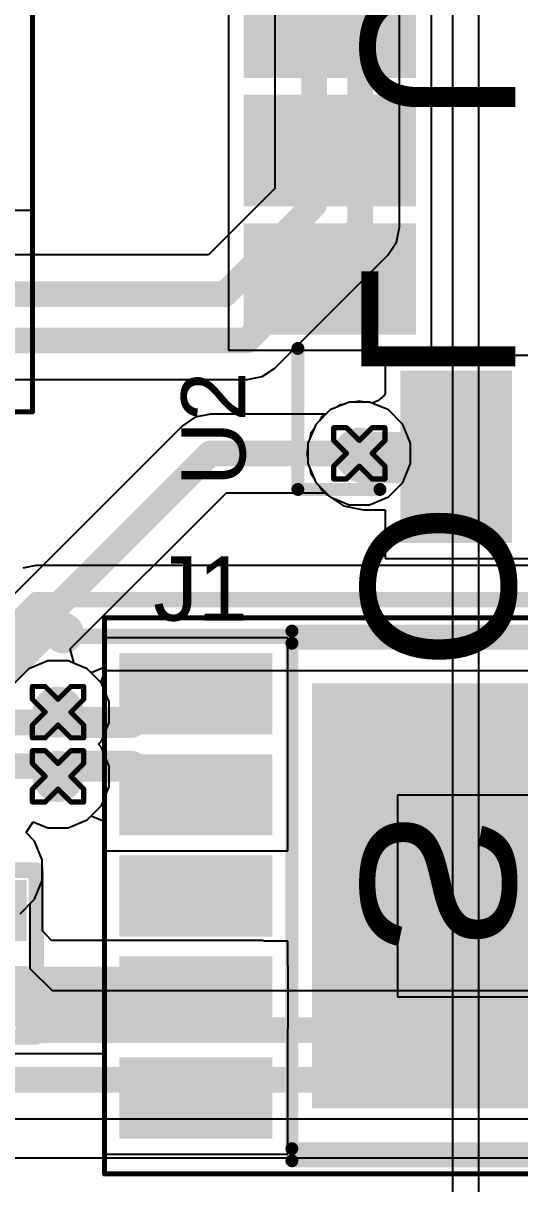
# Model space of a CAD drawing. Header units: inches. Extents: x -13 to 366, y -4 to 120.
# Drawn here: x 10.19 to 15.11, y 12.15 to 23.63 of the extents above; entities that cross this region are included whole.
import ezdxf

# ---------------------------------------------------------------- set-up
doc = ezdxf.new("R2010")
doc.units = ezdxf.units.IN
for name, color, linetype in [('Bottom Layer', 5, 'Continuous'), ('Bottom Overlay', 54, 'Continuous'), ('Drill Drawing', 1, 'Continuous'), ('GND', 16, 'Continuous'), ('Mechanical 15', 56, 'Continuous'), ('Mechanical 16', 56, 'Continuous'), ('Mechanical 4', 56, 'Continuous'), ('POWER', 76, 'Continuous'), ('Top Layer', 1, 'Continuous'), ('Top Overlay', 2, 'Continuous'), ('Top Paste', 8, 'Continuous'), ('Top Solder', 216, 'Continuous'), ('Via Holes', 16, 'Continuous')]:
    doc.layers.add(name, color=color, linetype=linetype)
doc.styles.add('Arial', font='', dxfattribs={"height": 0.2})
doc.styles.get('Arial').set_extended_font_data('Arial')

# ---------------------------------------------------------------- blocks, each defined once
blk = doc.blocks.new('41_SMD_M______12')
at = {"layer": 'Top Layer'}
for points in [[(8, -7.18), (9.5, -7.18), (9.5, -8.08), (8, -8.08)], [(4, -9.63), (4, -8.13), (4.9, -8.13), (4.9, -9.63)], [(5.27, -9.63), (5.27, -8.13), (6.17, -8.13), (6.17, -9.63)], [(6.54, -9.63), (6.54, -8.13), (7.44, -8.13), (7.44, -9.63)]]:
    blk.add_hatch(color=1, dxfattribs=at).paths.add_polyline_path(points)
at = {"layer": 'Top Paste'}
for points in [[(8, -7.18), (9.5, -7.18), (9.5, -8.08), (8, -8.08)], [(4, -9.63), (4, -8.13), (4.9, -8.13), (4.9, -9.63)], [(5.27, -9.63), (5.27, -8.13), (6.17, -8.13), (6.17, -9.63)], [(6.54, -9.63), (6.54, -8.13), (7.44, -8.13), (7.44, -9.63)]]:
    blk.add_hatch(color=8, dxfattribs=at).paths.add_polyline_path(points)
at = {"layer": 'Top Solder'}
for points in [[(7.898, -7.078), (9.602, -7.078), (9.602, -8.182), (7.898, -8.182)], [(3.898, -9.732), (3.898, -8.028), (5.002, -8.028), (5.002, -9.732)], [(5.168, -9.732), (5.168, -8.028), (6.272, -8.028), (6.272, -9.732)], [(6.438, -9.732), (6.438, -8.028), (7.542, -8.028), (7.542, -9.732)]]:
    blk.add_hatch(color=216, dxfattribs=at).paths.add_polyline_path(points)
at = {"layer": 'Top Overlay'}
for points in [[(9.072, -9.197, 0.127, 0.127, 0), (9.072, -8.384, 0.127, 0.127, 0)], [(9.072, -9.197, 0.127, 0.127, 0), (7.677, -9.197, 0.127, 0.127, 0)]]:
    blk.add_lwpolyline(points, format="xyseb", dxfattribs=at)
for points in [[(9.04, -8.384, 0.0635, 0.0635, 1), (9.104, -8.384, 0.0635, 0.0635, 1)], [(7.645, -9.197, 0.0635, 0.0635, 1), (7.709, -9.197, 0.0635, 0.0635, 1)], [(9.04, -9.197, 0.0635, 0.0635, 1), (9.104, -9.197, 0.0635, 0.0635, 1)], [(9.04, -9.197, 0.0635, 0.0635, 1), (9.104, -9.197, 0.0635, 0.0635, 1)]]:
    blk.add_lwpolyline(points, format="xyseb", close=True, dxfattribs=at)
blk = doc.blocks.new('VREG_LM5017MR_NOPB_21')
at = {"layer": 'Mechanical 15'}
for points in [[(3.725, 2.7, 0.05, 0.05, 0), (-3.725, 2.7, 0.05, 0.05, 0)], [(3.725, -2.7, 0.05, 0.05, 0), (3.725, 2.7, 0.05, 0.05, 0)]]:
    blk.add_lwpolyline(points, format="xyseb", dxfattribs=at)
blk.add_lwpolyline([(3.712, 2.7, 0.025, 0.025, 1), (3.737, 2.7, 0.025, 0.025, 1)], format="xyseb", close=True, dxfattribs=at)
blk.add_lwpolyline([(3.712, 2.7, 0.025, 0.025, 1), (3.737, 2.7, 0.025, 0.025, 1)], format="xyseb", close=True, dxfattribs=at)
blk = doc.blocks.new('_SOP100P600X160_11N_24')
at = {"layer": 'Top Layer'}
for points in [[(-3.405, 2.3), (-2.095, 2.3), (-2.095, 1.7), (-3.405, 1.7)], [(2.095, 2.3), (3.405, 2.3), (3.405, 1.7), (2.095, 1.7)], [(-1.5, 2), (1.5, 2), (1.5, -2), (-1.5, -2)], [(-3.405, 1.3), (-2.095, 1.3), (-2.095, 0.7), (-3.405, 0.7)], [(2.095, 1.3), (3.405, 1.3), (3.405, 0.7), (2.095, 0.7)], [(-3.405, 0.3), (-2.095, 0.3), (-2.095, -0.3), (-3.405, -0.3)], [(2.095, 0.3), (3.405, 0.3), (3.405, -0.3), (2.095, -0.3)], [(-3.405, -0.7), (-2.095, -0.7), (-2.095, -1.3), (-3.405, -1.3)], [(2.095, -0.7), (3.405, -0.7), (3.405, -1.3), (2.095, -1.3)], [(-3.405, -1.7), (-2.095, -1.7), (-2.095, -2.3), (-3.405, -2.3)], [(2.095, -1.7), (3.405, -1.7), (3.405, -2.3), (2.095, -2.3)]]:
    blk.add_hatch(color=1, dxfattribs=at).paths.add_polyline_path(points)
at = {"layer": 'Top Paste'}
for points in [[(-3.405, 2.3), (-2.095, 2.3), (-2.095, 1.7), (-3.405, 1.7)], [(2.095, 2.3), (3.405, 2.3), (3.405, 1.7), (2.095, 1.7)], [(-1.5, 2), (1.5, 2), (1.5, -2), (-1.5, -2)], [(-3.405, 1.3), (-2.095, 1.3), (-2.095, 0.7), (-3.405, 0.7)], [(2.095, 1.3), (3.405, 1.3), (3.405, 0.7), (2.095, 0.7)], [(-3.405, 0.3), (-2.095, 0.3), (-2.095, -0.3), (-3.405, -0.3)], [(2.095, 0.3), (3.405, 0.3), (3.405, -0.3), (2.095, -0.3)], [(-3.405, -0.7), (-2.095, -0.7), (-2.095, -1.3), (-3.405, -1.3)], [(2.095, -0.7), (3.405, -0.7), (3.405, -1.3), (2.095, -1.3)], [(-3.405, -1.7), (-2.095, -1.7), (-2.095, -2.3), (-3.405, -2.3)], [(2.095, -1.7), (3.405, -1.7), (3.405, -2.3), (2.095, -2.3)]]:
    blk.add_hatch(color=8, dxfattribs=at).paths.add_polyline_path(points)
at = {"layer": 'Top Solder'}
for points in [[(-3.507, 2.402), (-1.993, 2.402), (-1.993, 1.598), (-3.507, 1.598)], [(1.993, 2.402), (3.507, 2.402), (3.507, 1.598), (1.993, 1.598)], [(-1.602, 2.102), (1.602, 2.102), (1.602, -2.102), (-1.602, -2.102)], [(-3.507, 1.402), (-1.993, 1.402), (-1.993, 0.598), (-3.507, 0.598)], [(1.993, 1.402), (3.507, 1.402), (3.507, 0.598), (1.993, 0.598)], [(-3.507, 0.402), (-1.993, 0.402), (-1.993, -0.402), (-3.507, -0.402)], [(1.993, 0.402), (3.507, 0.402), (3.507, -0.402), (1.993, -0.402)], [(-3.507, -0.598), (-1.993, -0.598), (-1.993, -1.402), (-3.507, -1.402)], [(1.993, -0.598), (3.507, -0.598), (3.507, -1.402), (1.993, -1.402)], [(-3.507, -1.598), (-1.993, -1.598), (-1.993, -2.402), (-3.507, -2.402)], [(1.993, -1.598), (3.507, -1.598), (3.507, -2.402), (1.993, -2.402)]]:
    blk.add_hatch(color=216, dxfattribs=at).paths.add_polyline_path(points)
at = {"layer": 'Mechanical 16'}
for points in [[(-3.655, 2.75, 0.05, 0.05, 0), (3.655, 2.75, 0.05, 0.05, 0)], [(-3.655, -2.75, 0.05, 0.05, 0), (-3.655, 2.75, 0.05, 0.05, 0)], [(3.655, -2.75, 0.05, 0.05, 0), (3.655, 2.75, 0.05, 0.05, 0)], [(-3.655, -2.75, 0.05, 0.05, 0), (3.655, -2.75, 0.05, 0.05, 0)]]:
    blk.add_lwpolyline(points, format="xyseb", dxfattribs=at)
for points in [[(-3.667, 2.75, 0.025, 0.025, 1), (-3.642, 2.75, 0.025, 0.025, 1)], [(-3.667, 2.75, 0.025, 0.025, 1), (-3.642, 2.75, 0.025, 0.025, 1)], [(3.642, 2.75, 0.025, 0.025, 1), (3.667, 2.75, 0.025, 0.025, 1)], [(3.642, 2.75, 0.025, 0.025, 1), (3.667, 2.75, 0.025, 0.025, 1)], [(-3.667, -2.75, 0.025, 0.025, 1), (-3.642, -2.75, 0.025, 0.025, 1)], [(-3.667, -2.75, 0.025, 0.025, 1), (-3.642, -2.75, 0.025, 0.025, 1)], [(3.642, -2.75, 0.025, 0.025, 1), (3.667, -2.75, 0.025, 0.025, 1)], [(3.642, -2.75, 0.025, 0.025, 1), (3.667, -2.75, 0.025, 0.025, 1)]]:
    blk.add_lwpolyline(points, format="xyseb", close=True, dxfattribs=at)
at = {"layer": 'Mechanical 4'}
for points in [[(-3.96, 2.6, 0.2, 0.2, 1), (-4.16, 2.6, 0.2, 0.2, 1)], [(-3.96, 2.6, 0.2, 0.2, 1), (-4.16, 2.6, 0.2, 0.2, 1)], [(-4.21, 2.6, 0.1, 0.1, 1), (-4.11, 2.6, 0.1, 0.1, 1)], [(-4.21, 2.6, 0.1, 0.1, 1), (-4.11, 2.6, 0.1, 0.1, 1)], [(-4.01, 2.6, 0.1, 0.1, 1), (-3.91, 2.6, 0.1, 0.1, 1)], [(-4.01, 2.6, 0.1, 0.1, 1), (-3.91, 2.6, 0.1, 0.1, 1)], [(-1.832, 2.5, 0.0635, 0.0635, 1), (-1.768, 2.5, 0.0635, 0.0635, 1)], [(-1.832, 2.5, 0.0635, 0.0635, 1), (-1.768, 2.5, 0.0635, 0.0635, 1)], [(-1.832, 2.5, 0.0635, 0.0635, 1), (-1.768, 2.5, 0.0635, 0.0635, 1)], [(-1.832, 2.5, 0.0635, 0.0635, 1), (-1.768, 2.5, 0.0635, 0.0635, 1)], [(1.768, 2.5, 0.0635, 0.0635, 1), (1.832, 2.5, 0.0635, 0.0635, 1)], [(1.768, 2.5, 0.0635, 0.0635, 1), (1.832, 2.5, 0.0635, 0.0635, 1)], [(1.768, 2.5, 0.0635, 0.0635, 1), (1.832, 2.5, 0.0635, 0.0635, 1)], [(1.768, 2.5, 0.0635, 0.0635, 1), (1.832, 2.5, 0.0635, 0.0635, 1)], [(-1.832, -2.5, 0.0635, 0.0635, 1), (-1.768, -2.5, 0.0635, 0.0635, 1)], [(-1.832, -2.5, 0.0635, 0.0635, 1), (-1.768, -2.5, 0.0635, 0.0635, 1)], [(-1.832, -2.5, 0.0635, 0.0635, 1), (-1.768, -2.5, 0.0635, 0.0635, 1)], [(-1.832, -2.5, 0.0635, 0.0635, 1), (-1.768, -2.5, 0.0635, 0.0635, 1)], [(1.768, -2.5, 0.0635, 0.0635, 1), (1.832, -2.5, 0.0635, 0.0635, 1)], [(1.768, -2.5, 0.0635, 0.0635, 1), (1.832, -2.5, 0.0635, 0.0635, 1)], [(1.768, -2.5, 0.0635, 0.0635, 1), (1.832, -2.5, 0.0635, 0.0635, 1)], [(1.768, -2.5, 0.0635, 0.0635, 1), (1.832, -2.5, 0.0635, 0.0635, 1)]]:
    blk.add_lwpolyline(points, format="xyseb", close=True, dxfattribs=at)
for points in [[(-1.8, 2.5, 0.127, 0.127, 0), (1.8, 2.5, 0.127, 0.127, 0)], [(-1.8, -2.5, 0.127, 0.127, 0), (-1.8, 2.5, 0.127, 0.127, 0)], [(-1.8, 2.5, 0.127, 0.127, 0), (1.8, 2.5, 0.127, 0.127, 0)], [(-1.8, -2.5, 0.127, 0.127, 0), (-1.8, 2.5, 0.127, 0.127, 0)], [(1.8, -2.5, 0.127, 0.127, 0), (1.8, 2.5, 0.127, 0.127, 0)], [(1.8, -2.5, 0.127, 0.127, 0), (1.8, 2.5, 0.127, 0.127, 0)], [(-1.8, -2.5, 0.127, 0.127, 0), (1.8, -2.5, 0.127, 0.127, 0)], [(-1.8, -2.5, 0.127, 0.127, 0), (1.8, -2.5, 0.127, 0.127, 0)]]:
    blk.add_lwpolyline(points, format="xyseb", dxfattribs=at)
at = {"layer": 'Top Overlay'}
for points in [[(-3.96, 2.6, 0.2, 0.2, 1), (-4.16, 2.6, 0.2, 0.2, 1)], [(-4.21, 2.6, 0.1, 0.1, 1), (-4.11, 2.6, 0.1, 0.1, 1)], [(-4.01, 2.6, 0.1, 0.1, 1), (-3.91, 2.6, 0.1, 0.1, 1)], [(-1.832, 2.62, 0.0635, 0.0635, 1), (-1.768, 2.62, 0.0635, 0.0635, 1)], [(1.768, 2.62, 0.0635, 0.0635, 1), (1.832, 2.62, 0.0635, 0.0635, 1)], [(-1.832, -2.62, 0.0635, 0.0635, 1), (-1.768, -2.62, 0.0635, 0.0635, 1)], [(1.768, -2.62, 0.0635, 0.0635, 1), (1.832, -2.62, 0.0635, 0.0635, 1)]]:
    blk.add_lwpolyline(points, format="xyseb", close=True, dxfattribs=at)
for points in [[(-1.8, 2.62, 0.127, 0.127, 0), (1.8, 2.62, 0.127, 0.127, 0)], [(-1.8, -2.62, 0.127, 0.127, 0), (1.8, -2.62, 0.127, 0.127, 0)]]:
    blk.add_lwpolyline(points, format="xyseb", dxfattribs=at)
at = {"layer": 'Top Paste'}
for p, q in [((-0.75, -1), (-0.75, 1)), ((-0.75, 1), (0.75, 1)), ((0.75, 1), (0.75, -1)), ((0.75, -1), (-0.75, -1))]:
    blk.add_line(p, q, dxfattribs=at)
blk = doc.blocks.new('R_0402_L_49')
at = {"layer": 'Top Layer'}
for points in [[(-0.6, 0.25), (-0.2, 0.25), (-0.2, -0.25), (-0.6, -0.25)], [(0.25, 0.25), (0.65, 0.25), (0.65, -0.25), (0.25, -0.25)]]:
    blk.add_hatch(color=1, dxfattribs=at).paths.add_polyline_path(points)
at = {"layer": 'Top Paste'}
for points in [[(-0.6, 0.25), (-0.2, 0.25), (-0.2, -0.25), (-0.6, -0.25)], [(0.25, 0.25), (0.65, 0.25), (0.65, -0.25), (0.25, -0.25)]]:
    blk.add_hatch(color=8, dxfattribs=at).paths.add_polyline_path(points)
at = {"layer": 'Top Solder'}
for points in [[(-0.702, 0.352), (-0.098, 0.352), (-0.098, -0.352), (-0.702, -0.352)], [(0.148, 0.352), (0.752, 0.352), (0.752, -0.352), (0.148, -0.352)]]:
    blk.add_hatch(color=216, dxfattribs=at).paths.add_polyline_path(points)
at = {"layer": 'Mechanical 15'}
for points in [[(0.127, 0, 0.0254, 0.0254, 1), (-0.127, 0, 0.0254, 0.0254, 1)], [(-0.006, 0.2, 0.0127, 0.0127, 1), (0.006, 0.2, 0.0127, 0.0127, 1)], [(-0.206, 0, 0.0127, 0.0127, 1), (-0.194, 0, 0.0127, 0.0127, 1)], [(-0.133, 0, 0.0127, 0.0127, 1), (-0.121, 0, 0.0127, 0.0127, 1)], [(0.121, 0, 0.0127, 0.0127, 1), (0.133, 0, 0.0127, 0.0127, 1)], [(0.194, 0, 0.0127, 0.0127, 1), (0.206, 0, 0.0127, 0.0127, 1)], [(-0.006, -0.2, 0.0127, 0.0127, 1), (0.006, -0.2, 0.0127, 0.0127, 1)]]:
    blk.add_lwpolyline(points, format="xyseb", close=True, dxfattribs=at)
for points in [[(0, 0.2, 0.0254, 0.0254, 0), (0, -0.2, 0.0254, 0.0254, 0)], [(-0.2, 0, 0.0254, 0.0254, 0), (0.2, 0, 0.0254, 0.0254, 0)]]:
    blk.add_lwpolyline(points, format="xyseb", dxfattribs=at)
at = {"layer": 'Top Overlay'}
for points in [[(-0.8, 0.45, 0.152, 0.152, 0), (0.85, 0.45, 0.152, 0.152, 0)], [(-0.8, 0.45, 0.152, 0.152, 0), (-0.8, -0.45, 0.152, 0.152, 0)], [(0.85, 0.45, 0.152, 0.152, 0), (0.85, -0.45, 0.152, 0.152, 0)], [(-0.8, -0.45, 0.152, 0.152, 0), (0.85, -0.45, 0.152, 0.152, 0)]]:
    blk.add_lwpolyline(points, format="xyseb", dxfattribs=at)
for points in [[(-0.838, 0.45, 0.0762, 0.0762, 1), (-0.762, 0.45, 0.0762, 0.0762, 1)], [(-0.838, 0.45, 0.0762, 0.0762, 1), (-0.762, 0.45, 0.0762, 0.0762, 1)], [(0.812, 0.45, 0.0762, 0.0762, 1), (0.888, 0.45, 0.0762, 0.0762, 1)], [(0.812, 0.45, 0.0762, 0.0762, 1), (0.888, 0.45, 0.0762, 0.0762, 1)], [(-0.838, -0.45, 0.0762, 0.0762, 1), (-0.762, -0.45, 0.0762, 0.0762, 1)], [(-0.838, -0.45, 0.0762, 0.0762, 1), (-0.762, -0.45, 0.0762, 0.0762, 1)], [(0.812, -0.45, 0.0762, 0.0762, 1), (0.888, -0.45, 0.0762, 0.0762, 1)], [(0.812, -0.45, 0.0762, 0.0762, 1), (0.888, -0.45, 0.0762, 0.0762, 1)]]:
    blk.add_lwpolyline(points, format="xyseb", close=True, dxfattribs=at)

msp = doc.modelspace()

# ---------------------------------------------------------------- hatches: boundary and pattern name
at = {"layer": 'Bottom Layer'}
h = msp.add_hatch(color=5, dxfattribs=at)
edge = h.paths.add_edge_path()
edge.add_arc((13.519, 19.372), 0.254, 0, 360)
h = msp.add_hatch(color=5, dxfattribs=at)
edge = h.paths.add_edge_path()
edge.add_arc((10.537, 16.812), 0.254, 0, 360)
h = msp.add_hatch(color=5, dxfattribs=at)
edge = h.paths.add_edge_path()
edge.add_arc((10.537, 16.177), 0.254, 0, 360)
at = {"layer": 'GND'}
h = msp.add_hatch(color=16, dxfattribs=at)
edge = h.paths.add_edge_path()
edge.add_arc((13.519, 19.372), 0.254, 0, 360)
h = msp.add_hatch(color=16, dxfattribs=at)
edge = h.paths.add_edge_path()
edge.add_arc((10.537, 16.812), 0.254, 0, 360)
h = msp.add_hatch(color=16, dxfattribs=at)
edge = h.paths.add_edge_path()
edge.add_arc((10.537, 16.177), 0.254, 0, 360)
at = {"layer": 'POWER'}
h = msp.add_hatch(color=76, dxfattribs=at)
edge = h.paths.add_edge_path()
edge.add_arc((13.519, 19.372), 0.254, 0, 360)
h = msp.add_hatch(color=76, dxfattribs=at)
edge = h.paths.add_edge_path()
edge.add_arc((10.537, 16.812), 0.254, 0, 360)
h = msp.add_hatch(color=76, dxfattribs=at)
edge = h.paths.add_edge_path()
edge.add_arc((10.537, 16.177), 0.254, 0, 360)
at = {"layer": 'Top Layer'}
h = msp.add_hatch(color=1, dxfattribs=at)
edge = h.paths.add_edge_path()
edge.add_arc((13.519, 19.372), 0.254, 0, 360)
h = msp.add_hatch(color=1, dxfattribs=at)
edge = h.paths.add_edge_path()
edge.add_arc((10.537, 16.812), 0.254, 0, 360)
h = msp.add_hatch(color=1, dxfattribs=at)
edge = h.paths.add_edge_path()
edge.add_arc((10.537, 16.177), 0.254, 0, 360)
msp.add_hatch(color=1, dxfattribs=at).paths.add_polyline_path([(8.353, 13.694), (12.557, 13.694), (12.557, 14.294), (8.353, 14.294)])
at = {"layer": 'Via Holes'}
h = msp.add_hatch(color=7, dxfattribs=at)
edge = h.paths.add_edge_path()
edge.add_arc((13.519, 19.372), 0.127, 0, 360)
h = msp.add_hatch(color=7, dxfattribs=at)
edge = h.paths.add_edge_path()
edge.add_arc((10.537, 16.812), 0.127, 0, 360)
h = msp.add_hatch(color=7, dxfattribs=at)
edge = h.paths.add_edge_path()
edge.add_arc((10.537, 16.177), 0.127, 0, 360)

# ---------------------------------------------------------------- linework, layer by layer
at = {"layer": 'Bottom Layer'}
for p, q in [((13.917, 21.609), (13.917, 36.057)), ((12.682, 24.616), (12.682, 21.991)), ((12.682, 21.991), (12.028, 21.336)), ((13.887, 21.46), (13.917, 21.609)), ((13.803, 21.334), (13.887, 21.46)), ((12.028, 21.336), (3.927, 21.336)), ((12.684, 20.215), (13.803, 21.334)), ((12.558, 20.131), (12.684, 20.215)), ((8.709, 20.102), (12.409, 20.102)), ((12.409, 20.102), (12.558, 20.131)), ((13.418, 19.88), (13.232, 19.802)), ((13.62, 19.88), (13.418, 19.88)), ((13.807, 19.802), (13.62, 19.88)), ((12.045, 19.76), (11.896, 19.73)), ((13.189, 19.76), (12.045, 19.76)), ((13.232, 19.802), (13.189, 19.76)), ((13.95, 19.659), (13.807, 19.802)), ((11.77, 19.646), (9.855, 17.731)), ((11.896, 19.73), (11.77, 19.646)), ((14.027, 19.473), (13.95, 19.659)), ((14.027, 19.271), (14.027, 19.473)), ((13.95, 19.084), (14.027, 19.271)), ((13.807, 18.941), (13.95, 19.084)), ((10.659, 17.437), (12.206, 18.983)), ((12.206, 18.983), (13.189, 18.983)), ((13.189, 18.983), (13.232, 18.941)), ((13.232, 18.941), (13.418, 18.864)), ((13.418, 18.864), (13.62, 18.864)), ((13.62, 18.864), (13.807, 18.941)), ((10.697, 17.295), (10.659, 17.437)), ((10.825, 17.242), (10.697, 17.295)), ((10.968, 17.099), (10.825, 17.242)), ((11.045, 16.913), (10.968, 17.099)), ((11.045, 16.71), (11.045, 16.913)), ((10.968, 16.524), (11.045, 16.71)), ((10.938, 16.494), (10.968, 16.524)), ((10.968, 16.464), (10.938, 16.494)), ((11.045, 16.278), (10.968, 16.464)), ((11.045, 16.075), (11.045, 16.278)), ((10.968, 15.889), (11.045, 16.075)), ((10.825, 15.746), (10.968, 15.889)), ((10.638, 15.669), (10.825, 15.746)), ((10.221, 15.62), (10.293, 15.728)), ((10.305, 15.536), (10.221, 15.62)), ((10.293, 15.728), (10.436, 15.669)), ((10.436, 15.669), (10.638, 15.669)), ((10.382, 15.35), (10.305, 15.536)), ((10.382, 15.148), (10.382, 15.35)), ((10.305, 14.961), (10.382, 15.148)), ((10.263, 14.919), (10.305, 14.961)), ((10.263, 14.274), (10.263, 14.919)), ((10.483, 14.054), (10.263, 14.274)), ((15.996, 14.054), (10.483, 14.054)), ((6.783, 12.788), (15.609, 12.788)), ((15.818, 12.399), (9.243, 12.399))]:
    msp.add_line(p, q, dxfattribs=at)
for points in [[(13.071, 21.83, 0.254, 0.254, 0), (13.071, 36.53, 0.254, 0.254, 0)], [(13.528, 21.609, 0.254, 0.254, 0), (13.528, 36.218, 0.254, 0.254, 0)], [(12.188, 20.947, 0.254, 0.254, 0), (13.071, 21.83, 0.254, 0.254, 0)], [(12.409, 20.49, 0.254, 0.254, 0), (13.528, 21.609, 0.254, 0.254, 0)], [(3.927, 20.947, 0.254, 0.254, 0), (12.188, 20.947, 0.254, 0.254, 0)], [(4.178, 20.49, 0.254, 0.254, 0), (12.409, 20.49, 0.254, 0.254, 0)], [(10.016, 17.343, 0.254, 0.254, 0), (12.045, 19.372, 0.254, 0.254, 0)], [(12.045, 19.372, 0.254, 0.254, 0), (13.519, 19.372, 0.254, 0.254, 0)], [(10.381, 16.71, 0.254, 0.254, 0), (10.482, 16.812, 0.254, 0.254, 0)], [(10.482, 16.812, 0.254, 0.254, 0), (10.537, 16.812, 0.254, 0.254, 0)], [(4.756, 16.71, 0.254, 0.254, 0), (10.381, 16.71, 0.254, 0.254, 0)], [(4.935, 16.278, 0.254, 0.254, 0), (10.381, 16.278, 0.254, 0.254, 0)], [(10.381, 16.278, 0.254, 0.254, 0), (10.482, 16.177, 0.254, 0.254, 0)], [(10.482, 16.177, 0.254, 0.254, 0), (10.537, 16.177, 0.254, 0.254, 0)], [(9.874, 14.113, 0.254, 0.254, 0), (10.322, 13.665, 0.254, 0.254, 0)], [(10.322, 13.665, 0.254, 0.254, 0), (15.996, 13.665, 0.254, 0.254, 0)], [(6.453, 13.176, 0.254, 0.254, 0), (15.77, 13.176, 0.254, 0.254, 0)]]:
    msp.add_lwpolyline(points, format="xyseb", dxfattribs=at)
for points in [[(13.007, 21.83, 0.127, 0.127, 1), (13.134, 21.83, 0.127, 0.127, 1)], [(13.007, 21.83, 0.127, 0.127, 1), (13.134, 21.83, 0.127, 0.127, 1)], [(13.465, 21.609, 0.127, 0.127, 1), (13.592, 21.609, 0.127, 0.127, 1)], [(13.465, 21.609, 0.127, 0.127, 1), (13.592, 21.609, 0.127, 0.127, 1)], [(12.125, 20.947, 0.127, 0.127, 1), (12.252, 20.947, 0.127, 0.127, 1)], [(12.125, 20.947, 0.127, 0.127, 1), (12.252, 20.947, 0.127, 0.127, 1)], [(12.346, 20.49, 0.127, 0.127, 1), (12.473, 20.49, 0.127, 0.127, 1)], [(12.346, 20.49, 0.127, 0.127, 1), (12.473, 20.49, 0.127, 0.127, 1)], [(11.981, 19.372, 0.127, 0.127, 1), (12.108, 19.372, 0.127, 0.127, 1)], [(11.981, 19.372, 0.127, 0.127, 1), (12.108, 19.372, 0.127, 0.127, 1)], [(13.456, 19.372, 0.127, 0.127, 1), (13.583, 19.372, 0.127, 0.127, 1)], [(10.419, 16.812, 0.127, 0.127, 1), (10.546, 16.812, 0.127, 0.127, 1)], [(10.419, 16.812, 0.127, 0.127, 1), (10.546, 16.812, 0.127, 0.127, 1)], [(10.474, 16.812, 0.127, 0.127, 1), (10.601, 16.812, 0.127, 0.127, 1)], [(10.317, 16.71, 0.127, 0.127, 1), (10.444, 16.71, 0.127, 0.127, 1)], [(10.317, 16.71, 0.127, 0.127, 1), (10.444, 16.71, 0.127, 0.127, 1)], [(10.317, 16.278, 0.127, 0.127, 1), (10.444, 16.278, 0.127, 0.127, 1)], [(10.317, 16.278, 0.127, 0.127, 1), (10.444, 16.278, 0.127, 0.127, 1)], [(10.419, 16.177, 0.127, 0.127, 1), (10.546, 16.177, 0.127, 0.127, 1)], [(10.419, 16.177, 0.127, 0.127, 1), (10.546, 16.177, 0.127, 0.127, 1)], [(10.474, 16.177, 0.127, 0.127, 1), (10.601, 16.177, 0.127, 0.127, 1)], [(10.259, 13.665, 0.127, 0.127, 1), (10.386, 13.665, 0.127, 0.127, 1)], [(10.259, 13.665, 0.127, 0.127, 1), (10.386, 13.665, 0.127, 0.127, 1)]]:
    msp.add_lwpolyline(points, format="xyseb", close=True, dxfattribs=at)
at = {"layer": 'Drill Drawing'}
for points in [[(13.265, 19.499, 0.0508, 0.0508, 0), (13.265, 19.626, 0.0508, 0.0508, 0)], [(13.265, 19.626, 0.0508, 0.0508, 0), (13.392, 19.626, 0.0508, 0.0508, 0)], [(13.392, 19.626, 0.0508, 0.0508, 0), (13.519, 19.499, 0.0508, 0.0508, 0)], [(13.519, 19.499, 0.0508, 0.0508, 0), (13.646, 19.626, 0.0508, 0.0508, 0)], [(13.646, 19.626, 0.0508, 0.0508, 0), (13.773, 19.626, 0.0508, 0.0508, 0)], [(13.773, 19.499, 0.0508, 0.0508, 0), (13.773, 19.626, 0.0508, 0.0508, 0)], [(13.265, 19.499, 0.0508, 0.0508, 0), (13.392, 19.372, 0.0508, 0.0508, 0)], [(13.646, 19.372, 0.0508, 0.0508, 0), (13.773, 19.499, 0.0508, 0.0508, 0)], [(13.265, 19.245, 0.0508, 0.0508, 0), (13.392, 19.372, 0.0508, 0.0508, 0)], [(13.646, 19.372, 0.0508, 0.0508, 0), (13.773, 19.245, 0.0508, 0.0508, 0)], [(13.265, 19.118, 0.0508, 0.0508, 0), (13.265, 19.245, 0.0508, 0.0508, 0)], [(13.392, 19.118, 0.0508, 0.0508, 0), (13.519, 19.245, 0.0508, 0.0508, 0)], [(13.519, 19.245, 0.0508, 0.0508, 0), (13.646, 19.118, 0.0508, 0.0508, 0)], [(13.773, 19.118, 0.0508, 0.0508, 0), (13.773, 19.245, 0.0508, 0.0508, 0)], [(13.265, 19.118, 0.0508, 0.0508, 0), (13.392, 19.118, 0.0508, 0.0508, 0)], [(13.646, 19.118, 0.0508, 0.0508, 0), (13.773, 19.118, 0.0508, 0.0508, 0)], [(10.283, 16.939, 0.0508, 0.0508, 0), (10.283, 17.066, 0.0508, 0.0508, 0)], [(10.283, 17.066, 0.0508, 0.0508, 0), (10.41, 17.066, 0.0508, 0.0508, 0)], [(10.41, 17.066, 0.0508, 0.0508, 0), (10.537, 16.939, 0.0508, 0.0508, 0)], [(10.537, 16.939, 0.0508, 0.0508, 0), (10.664, 17.066, 0.0508, 0.0508, 0)], [(10.664, 17.066, 0.0508, 0.0508, 0), (10.791, 17.066, 0.0508, 0.0508, 0)], [(10.791, 16.939, 0.0508, 0.0508, 0), (10.791, 17.066, 0.0508, 0.0508, 0)], [(10.283, 16.939, 0.0508, 0.0508, 0), (10.41, 16.812, 0.0508, 0.0508, 0)], [(10.664, 16.812, 0.0508, 0.0508, 0), (10.791, 16.939, 0.0508, 0.0508, 0)], [(10.283, 16.685, 0.0508, 0.0508, 0), (10.41, 16.812, 0.0508, 0.0508, 0)], [(10.664, 16.812, 0.0508, 0.0508, 0), (10.791, 16.685, 0.0508, 0.0508, 0)], [(10.283, 16.558, 0.0508, 0.0508, 0), (10.283, 16.685, 0.0508, 0.0508, 0)], [(10.41, 16.558, 0.0508, 0.0508, 0), (10.537, 16.685, 0.0508, 0.0508, 0)], [(10.537, 16.685, 0.0508, 0.0508, 0), (10.664, 16.558, 0.0508, 0.0508, 0)], [(10.791, 16.558, 0.0508, 0.0508, 0), (10.791, 16.685, 0.0508, 0.0508, 0)], [(10.283, 16.558, 0.0508, 0.0508, 0), (10.41, 16.558, 0.0508, 0.0508, 0)], [(10.664, 16.558, 0.0508, 0.0508, 0), (10.791, 16.558, 0.0508, 0.0508, 0)], [(10.283, 16.304, 0.0508, 0.0508, 0), (10.283, 16.431, 0.0508, 0.0508, 0)], [(10.283, 16.431, 0.0508, 0.0508, 0), (10.41, 16.431, 0.0508, 0.0508, 0)], [(10.41, 16.431, 0.0508, 0.0508, 0), (10.537, 16.304, 0.0508, 0.0508, 0)], [(10.537, 16.304, 0.0508, 0.0508, 0), (10.664, 16.431, 0.0508, 0.0508, 0)], [(10.664, 16.431, 0.0508, 0.0508, 0), (10.791, 16.431, 0.0508, 0.0508, 0)], [(10.791, 16.304, 0.0508, 0.0508, 0), (10.791, 16.431, 0.0508, 0.0508, 0)], [(10.283, 16.304, 0.0508, 0.0508, 0), (10.41, 16.177, 0.0508, 0.0508, 0)], [(10.664, 16.177, 0.0508, 0.0508, 0), (10.791, 16.304, 0.0508, 0.0508, 0)], [(10.283, 16.05, 0.0508, 0.0508, 0), (10.41, 16.177, 0.0508, 0.0508, 0)], [(10.664, 16.177, 0.0508, 0.0508, 0), (10.791, 16.05, 0.0508, 0.0508, 0)], [(10.283, 15.923, 0.0508, 0.0508, 0), (10.283, 16.05, 0.0508, 0.0508, 0)], [(10.41, 15.923, 0.0508, 0.0508, 0), (10.537, 16.05, 0.0508, 0.0508, 0)], [(10.537, 16.05, 0.0508, 0.0508, 0), (10.664, 15.923, 0.0508, 0.0508, 0)], [(10.791, 15.923, 0.0508, 0.0508, 0), (10.791, 16.05, 0.0508, 0.0508, 0)], [(10.283, 15.923, 0.0508, 0.0508, 0), (10.41, 15.923, 0.0508, 0.0508, 0)], [(10.664, 15.923, 0.0508, 0.0508, 0), (10.791, 15.923, 0.0508, 0.0508, 0)]]:
    msp.add_lwpolyline(points, format="xyseb", dxfattribs=at)
for points in [[(13.253, 19.626, 0.0254, 0.0254, 1), (13.278, 19.626, 0.0254, 0.0254, 1)], [(13.253, 19.626, 0.0254, 0.0254, 1), (13.278, 19.626, 0.0254, 0.0254, 1)], [(13.38, 19.626, 0.0254, 0.0254, 1), (13.405, 19.626, 0.0254, 0.0254, 1)], [(13.38, 19.626, 0.0254, 0.0254, 1), (13.405, 19.626, 0.0254, 0.0254, 1)], [(13.634, 19.626, 0.0254, 0.0254, 1), (13.659, 19.626, 0.0254, 0.0254, 1)], [(13.634, 19.626, 0.0254, 0.0254, 1), (13.659, 19.626, 0.0254, 0.0254, 1)], [(13.761, 19.626, 0.0254, 0.0254, 1), (13.786, 19.626, 0.0254, 0.0254, 1)], [(13.761, 19.626, 0.0254, 0.0254, 1), (13.786, 19.626, 0.0254, 0.0254, 1)], [(13.253, 19.499, 0.0254, 0.0254, 1), (13.278, 19.499, 0.0254, 0.0254, 1)], [(13.253, 19.499, 0.0254, 0.0254, 1), (13.278, 19.499, 0.0254, 0.0254, 1)], [(13.507, 19.499, 0.0254, 0.0254, 1), (13.532, 19.499, 0.0254, 0.0254, 1)], [(13.507, 19.499, 0.0254, 0.0254, 1), (13.532, 19.499, 0.0254, 0.0254, 1)], [(13.761, 19.499, 0.0254, 0.0254, 1), (13.786, 19.499, 0.0254, 0.0254, 1)], [(13.761, 19.499, 0.0254, 0.0254, 1), (13.786, 19.499, 0.0254, 0.0254, 1)], [(13.38, 19.372, 0.0254, 0.0254, 1), (13.405, 19.372, 0.0254, 0.0254, 1)], [(13.38, 19.372, 0.0254, 0.0254, 1), (13.405, 19.372, 0.0254, 0.0254, 1)], [(13.634, 19.372, 0.0254, 0.0254, 1), (13.659, 19.372, 0.0254, 0.0254, 1)], [(13.634, 19.372, 0.0254, 0.0254, 1), (13.659, 19.372, 0.0254, 0.0254, 1)], [(13.253, 19.245, 0.0254, 0.0254, 1), (13.278, 19.245, 0.0254, 0.0254, 1)], [(13.253, 19.245, 0.0254, 0.0254, 1), (13.278, 19.245, 0.0254, 0.0254, 1)], [(13.507, 19.245, 0.0254, 0.0254, 1), (13.532, 19.245, 0.0254, 0.0254, 1)], [(13.507, 19.245, 0.0254, 0.0254, 1), (13.532, 19.245, 0.0254, 0.0254, 1)], [(13.761, 19.245, 0.0254, 0.0254, 1), (13.786, 19.245, 0.0254, 0.0254, 1)], [(13.761, 19.245, 0.0254, 0.0254, 1), (13.786, 19.245, 0.0254, 0.0254, 1)], [(13.253, 19.118, 0.0254, 0.0254, 1), (13.278, 19.118, 0.0254, 0.0254, 1)], [(13.253, 19.118, 0.0254, 0.0254, 1), (13.278, 19.118, 0.0254, 0.0254, 1)], [(13.38, 19.118, 0.0254, 0.0254, 1), (13.405, 19.118, 0.0254, 0.0254, 1)], [(13.38, 19.118, 0.0254, 0.0254, 1), (13.405, 19.118, 0.0254, 0.0254, 1)], [(13.634, 19.118, 0.0254, 0.0254, 1), (13.659, 19.118, 0.0254, 0.0254, 1)], [(13.634, 19.118, 0.0254, 0.0254, 1), (13.659, 19.118, 0.0254, 0.0254, 1)], [(13.761, 19.118, 0.0254, 0.0254, 1), (13.786, 19.118, 0.0254, 0.0254, 1)], [(13.761, 19.118, 0.0254, 0.0254, 1), (13.786, 19.118, 0.0254, 0.0254, 1)], [(10.271, 17.066, 0.0254, 0.0254, 1), (10.296, 17.066, 0.0254, 0.0254, 1)], [(10.271, 17.066, 0.0254, 0.0254, 1), (10.296, 17.066, 0.0254, 0.0254, 1)], [(10.398, 17.066, 0.0254, 0.0254, 1), (10.423, 17.066, 0.0254, 0.0254, 1)], [(10.398, 17.066, 0.0254, 0.0254, 1), (10.423, 17.066, 0.0254, 0.0254, 1)], [(10.652, 17.066, 0.0254, 0.0254, 1), (10.677, 17.066, 0.0254, 0.0254, 1)], [(10.652, 17.066, 0.0254, 0.0254, 1), (10.677, 17.066, 0.0254, 0.0254, 1)], [(10.779, 17.066, 0.0254, 0.0254, 1), (10.804, 17.066, 0.0254, 0.0254, 1)], [(10.779, 17.066, 0.0254, 0.0254, 1), (10.804, 17.066, 0.0254, 0.0254, 1)], [(10.271, 16.939, 0.0254, 0.0254, 1), (10.296, 16.939, 0.0254, 0.0254, 1)], [(10.271, 16.939, 0.0254, 0.0254, 1), (10.296, 16.939, 0.0254, 0.0254, 1)], [(10.525, 16.939, 0.0254, 0.0254, 1), (10.55, 16.939, 0.0254, 0.0254, 1)], [(10.525, 16.939, 0.0254, 0.0254, 1), (10.55, 16.939, 0.0254, 0.0254, 1)], [(10.779, 16.939, 0.0254, 0.0254, 1), (10.804, 16.939, 0.0254, 0.0254, 1)], [(10.779, 16.939, 0.0254, 0.0254, 1), (10.804, 16.939, 0.0254, 0.0254, 1)], [(10.398, 16.812, 0.0254, 0.0254, 1), (10.423, 16.812, 0.0254, 0.0254, 1)], [(10.398, 16.812, 0.0254, 0.0254, 1), (10.423, 16.812, 0.0254, 0.0254, 1)], [(10.652, 16.812, 0.0254, 0.0254, 1), (10.677, 16.812, 0.0254, 0.0254, 1)], [(10.652, 16.812, 0.0254, 0.0254, 1), (10.677, 16.812, 0.0254, 0.0254, 1)], [(10.271, 16.685, 0.0254, 0.0254, 1), (10.296, 16.685, 0.0254, 0.0254, 1)], [(10.271, 16.685, 0.0254, 0.0254, 1), (10.296, 16.685, 0.0254, 0.0254, 1)], [(10.525, 16.685, 0.0254, 0.0254, 1), (10.55, 16.685, 0.0254, 0.0254, 1)], [(10.525, 16.685, 0.0254, 0.0254, 1), (10.55, 16.685, 0.0254, 0.0254, 1)], [(10.779, 16.685, 0.0254, 0.0254, 1), (10.804, 16.685, 0.0254, 0.0254, 1)], [(10.779, 16.685, 0.0254, 0.0254, 1), (10.804, 16.685, 0.0254, 0.0254, 1)], [(10.271, 16.558, 0.0254, 0.0254, 1), (10.296, 16.558, 0.0254, 0.0254, 1)], [(10.271, 16.558, 0.0254, 0.0254, 1), (10.296, 16.558, 0.0254, 0.0254, 1)], [(10.398, 16.558, 0.0254, 0.0254, 1), (10.423, 16.558, 0.0254, 0.0254, 1)], [(10.398, 16.558, 0.0254, 0.0254, 1), (10.423, 16.558, 0.0254, 0.0254, 1)], [(10.652, 16.558, 0.0254, 0.0254, 1), (10.677, 16.558, 0.0254, 0.0254, 1)], [(10.652, 16.558, 0.0254, 0.0254, 1), (10.677, 16.558, 0.0254, 0.0254, 1)], [(10.779, 16.558, 0.0254, 0.0254, 1), (10.804, 16.558, 0.0254, 0.0254, 1)], [(10.779, 16.558, 0.0254, 0.0254, 1), (10.804, 16.558, 0.0254, 0.0254, 1)], [(10.271, 16.431, 0.0254, 0.0254, 1), (10.296, 16.431, 0.0254, 0.0254, 1)], [(10.271, 16.431, 0.0254, 0.0254, 1), (10.296, 16.431, 0.0254, 0.0254, 1)], [(10.398, 16.431, 0.0254, 0.0254, 1), (10.423, 16.431, 0.0254, 0.0254, 1)], [(10.398, 16.431, 0.0254, 0.0254, 1), (10.423, 16.431, 0.0254, 0.0254, 1)], [(10.652, 16.431, 0.0254, 0.0254, 1), (10.677, 16.431, 0.0254, 0.0254, 1)], [(10.652, 16.431, 0.0254, 0.0254, 1), (10.677, 16.431, 0.0254, 0.0254, 1)], [(10.779, 16.431, 0.0254, 0.0254, 1), (10.804, 16.431, 0.0254, 0.0254, 1)], [(10.779, 16.431, 0.0254, 0.0254, 1), (10.804, 16.431, 0.0254, 0.0254, 1)], [(10.271, 16.304, 0.0254, 0.0254, 1), (10.296, 16.304, 0.0254, 0.0254, 1)], [(10.271, 16.304, 0.0254, 0.0254, 1), (10.296, 16.304, 0.0254, 0.0254, 1)], [(10.525, 16.304, 0.0254, 0.0254, 1), (10.55, 16.304, 0.0254, 0.0254, 1)], [(10.525, 16.304, 0.0254, 0.0254, 1), (10.55, 16.304, 0.0254, 0.0254, 1)], [(10.779, 16.304, 0.0254, 0.0254, 1), (10.804, 16.304, 0.0254, 0.0254, 1)], [(10.779, 16.304, 0.0254, 0.0254, 1), (10.804, 16.304, 0.0254, 0.0254, 1)], [(10.398, 16.177, 0.0254, 0.0254, 1), (10.423, 16.177, 0.0254, 0.0254, 1)], [(10.398, 16.177, 0.0254, 0.0254, 1), (10.423, 16.177, 0.0254, 0.0254, 1)], [(10.652, 16.177, 0.0254, 0.0254, 1), (10.677, 16.177, 0.0254, 0.0254, 1)], [(10.652, 16.177, 0.0254, 0.0254, 1), (10.677, 16.177, 0.0254, 0.0254, 1)], [(10.271, 16.05, 0.0254, 0.0254, 1), (10.296, 16.05, 0.0254, 0.0254, 1)], [(10.271, 16.05, 0.0254, 0.0254, 1), (10.296, 16.05, 0.0254, 0.0254, 1)], [(10.525, 16.05, 0.0254, 0.0254, 1), (10.55, 16.05, 0.0254, 0.0254, 1)], [(10.525, 16.05, 0.0254, 0.0254, 1), (10.55, 16.05, 0.0254, 0.0254, 1)], [(10.779, 16.05, 0.0254, 0.0254, 1), (10.804, 16.05, 0.0254, 0.0254, 1)], [(10.779, 16.05, 0.0254, 0.0254, 1), (10.804, 16.05, 0.0254, 0.0254, 1)], [(10.271, 15.923, 0.0254, 0.0254, 1), (10.296, 15.923, 0.0254, 0.0254, 1)], [(10.271, 15.923, 0.0254, 0.0254, 1), (10.296, 15.923, 0.0254, 0.0254, 1)], [(10.398, 15.923, 0.0254, 0.0254, 1), (10.423, 15.923, 0.0254, 0.0254, 1)], [(10.398, 15.923, 0.0254, 0.0254, 1), (10.423, 15.923, 0.0254, 0.0254, 1)], [(10.652, 15.923, 0.0254, 0.0254, 1), (10.677, 15.923, 0.0254, 0.0254, 1)], [(10.652, 15.923, 0.0254, 0.0254, 1), (10.677, 15.923, 0.0254, 0.0254, 1)], [(10.779, 15.923, 0.0254, 0.0254, 1), (10.804, 15.923, 0.0254, 0.0254, 1)], [(10.779, 15.923, 0.0254, 0.0254, 1), (10.804, 15.923, 0.0254, 0.0254, 1)]]:
    msp.add_lwpolyline(points, format="xyseb", close=True, dxfattribs=at)
at = {"layer": 'GND'}
for p, q in [((13.418, 19.88), (13.232, 19.802)), ((13.62, 19.88), (13.418, 19.88)), ((13.807, 19.802), (13.62, 19.88)), ((13.232, 19.802), (13.089, 19.659)), ((13.95, 19.659), (13.807, 19.802)), ((13.089, 19.659), (13.011, 19.473)), ((14.027, 19.473), (13.95, 19.659)), ((13.011, 19.473), (13.011, 19.271)), ((14.027, 19.271), (14.027, 19.473)), ((13.011, 19.271), (13.089, 19.084)), ((13.95, 19.084), (14.027, 19.271)), ((13.089, 19.084), (13.232, 18.941)), ((13.807, 18.941), (13.95, 19.084)), ((13.232, 18.941), (13.418, 18.864)), ((13.418, 18.864), (13.62, 18.864)), ((13.62, 18.864), (13.807, 18.941)), ((10.317, 18.263), (10.188, 18.237)), ((21.602, 18.263), (10.317, 18.263)), ((10.96, 17.107), (11.008, 17.225)), ((11.008, 17.225), (17.826, 17.225)), ((10.968, 17.099), (10.96, 17.107)), ((11.045, 16.913), (10.968, 17.099)), ((11.045, 16.71), (11.045, 16.913)), ((10.968, 16.524), (11.045, 16.71)), ((10.938, 16.494), (10.968, 16.524)), ((10.968, 16.464), (10.938, 16.494)), ((11.045, 16.278), (10.968, 16.464)), ((11.045, 16.075), (11.045, 16.278)), ((10.968, 15.889), (11.045, 16.075)), ((10.825, 15.746), (10.968, 15.889)), ((10.638, 15.669), (10.825, 15.746)), ((10.221, 15.62), (10.293, 15.728)), ((10.305, 15.536), (10.221, 15.62)), ((10.293, 15.728), (10.436, 15.669)), ((10.436, 15.669), (10.638, 15.669)), ((10.382, 15.35), (10.305, 15.536)), ((10.382, 15.148), (10.382, 15.35)), ((10.305, 14.961), (10.382, 15.148)), ((10.162, 14.818), (10.305, 14.961))]:
    msp.add_line(p, q, dxfattribs=at)
for points in [[(9.084, 16.693, 0.152, 0.152, 0), (10.317, 17.926, 0.152, 0.152, 0)], [(10.317, 17.926, 0.152, 0.152, 0), (21.816, 17.926, 0.152, 0.152, 0)], [(9.241, 16.337, 0.152, 0.152, 0), (10.466, 17.561, 0.152, 0.152, 0)], [(10.466, 17.561, 0.152, 0.152, 0), (22.721, 17.561, 0.152, 0.152, 0)]]:
    msp.add_lwpolyline(points, format="xyseb", dxfattribs=at)
for points in [[(10.279, 17.926, 0.0762, 0.0762, 1), (10.355, 17.926, 0.0762, 0.0762, 1)], [(10.279, 17.926, 0.0762, 0.0762, 1), (10.355, 17.926, 0.0762, 0.0762, 1)], [(10.428, 17.561, 0.0762, 0.0762, 1), (10.504, 17.561, 0.0762, 0.0762, 1)], [(10.428, 17.561, 0.0762, 0.0762, 1), (10.504, 17.561, 0.0762, 0.0762, 1)]]:
    msp.add_lwpolyline(points, format="xyseb", close=True, dxfattribs=at)
at = {"layer": 'POWER'}
for p, q in [((14.443, 28.659), (14.443, 10.42)), ((14.702, 10.42), (14.702, 28.659)), ((13.418, 19.88), (13.232, 19.802)), ((13.62, 19.88), (13.418, 19.88)), ((13.807, 19.802), (13.62, 19.88)), ((13.232, 19.802), (13.089, 19.659)), ((13.95, 19.659), (13.807, 19.802)), ((13.089, 19.659), (13.011, 19.473)), ((14.027, 19.473), (13.95, 19.659)), ((13.011, 19.473), (13.011, 19.271)), ((14.027, 19.271), (14.027, 19.473)), ((13.011, 19.271), (13.089, 19.084)), ((13.95, 19.084), (14.027, 19.271)), ((13.089, 19.084), (13.232, 18.941)), ((13.807, 18.941), (13.95, 19.084)), ((13.232, 18.941), (13.418, 18.864)), ((13.418, 18.864), (13.62, 18.864)), ((13.62, 18.864), (13.807, 18.941)), ((10.25, 17.242), (10.107, 17.099)), ((10.436, 17.32), (10.25, 17.242)), ((10.638, 17.32), (10.436, 17.32)), ((10.825, 17.242), (10.638, 17.32)), ((10.968, 17.099), (10.825, 17.242)), ((11.045, 16.913), (10.968, 17.099)), ((11.045, 16.71), (11.045, 16.913)), ((10.968, 16.524), (11.045, 16.71)), ((10.938, 16.494), (10.968, 16.524)), ((10.968, 16.464), (10.938, 16.494)), ((11.045, 16.278), (10.968, 16.464)), ((11.045, 16.075), (11.045, 16.278)), ((10.968, 15.889), (11.045, 16.075)), ((10.825, 15.746), (10.968, 15.889)), ((10.638, 15.669), (10.825, 15.746)), ((10.221, 15.62), (10.293, 15.728)), ((10.305, 15.536), (10.221, 15.62)), ((10.293, 15.728), (10.436, 15.669)), ((10.436, 15.669), (10.638, 15.669)), ((10.382, 15.35), (10.305, 15.536)), ((10.382, 15.148), (10.382, 15.35)), ((10.305, 14.961), (10.382, 15.148)), ((10.162, 14.818), (10.305, 14.961))]:
    msp.add_line(p, q, dxfattribs=at)
at = {"layer": 'Top Layer'}
for p, q in [((10.288, 21.779), (10.288, 25.237)), ((12.224, 24.389), (12.224, 22.933)), ((14.232, 22.933), (14.232, 24.203)), ((12.224, 22.933), (12.224, 21.663)), ((14.232, 21.663), (14.232, 22.933)), ((10.11, 21.779), (10.288, 21.779)), ((12.224, 21.663), (12.224, 20.393)), ((14.232, 20.468), (14.232, 21.663)), ((14.232, 20.393), (14.232, 20.468)), ((12.224, 20.393), (13.669, 20.393)), ((13.669, 20.393), (13.774, 20.341)), ((13.774, 20.341), (13.774, 20.266)), ((14.337, 20.341), (14.232, 20.393)), ((30.422, 20.341), (14.337, 20.341)), ((13.774, 20.266), (13.774, 19.959)), ((13.418, 19.88), (13.371, 19.86)), ((13.469, 19.88), (13.418, 19.88)), ((13.519, 19.89), (13.469, 19.88)), ((13.569, 19.88), (13.519, 19.89)), ((13.62, 19.88), (13.569, 19.88)), ((13.647, 19.869), (13.62, 19.88)), ((13.703, 19.891), (13.647, 19.869)), ((13.769, 19.949), (13.703, 19.891)), ((13.774, 19.959), (13.769, 19.949)), ((13.196, 19.766), (13.153, 19.738)), ((13.232, 19.802), (13.196, 19.766)), ((13.279, 19.822), (13.232, 19.802)), ((13.321, 19.85), (13.279, 19.822)), ((13.371, 19.86), (13.321, 19.85)), ((13.089, 19.659), (13.069, 19.612)), ((13.125, 19.695), (13.089, 19.659)), ((13.153, 19.738), (13.125, 19.695)), ((13.031, 19.52), (13.011, 19.473)), ((13.041, 19.57), (13.031, 19.52)), ((13.069, 19.612), (13.041, 19.57)), ((13.011, 19.422), (13.001, 19.372)), ((13.011, 19.473), (13.011, 19.422)), ((13.001, 19.372), (13.011, 19.322)), ((13.011, 19.322), (13.011, 19.271)), ((13.011, 19.271), (13.031, 19.223)), ((13.031, 19.223), (13.041, 19.173)), ((13.041, 19.173), (13.069, 19.131)), ((13.069, 19.131), (13.089, 19.084)), ((13.089, 19.084), (13.125, 19.048)), ((13.125, 19.048), (13.153, 19.005)), ((13.153, 19.005), (13.194, 18.965)), ((13.194, 18.965), (13.362, 18.852)), ((13.362, 18.852), (13.56, 18.813)), ((13.56, 18.813), (13.774, 18.813)), ((13.774, 18.813), (13.774, 18.333)), ((13.774, 18.333), (21.601, 18.333)), ((12.811, 17.548), (10.993, 17.548)), ((10.993, 17.548), (10.993, 17.254)), ((12.811, 16.44), (12.811, 17.548)), ((10.25, 17.242), (10.107, 17.099)), ((10.436, 17.32), (10.25, 17.242)), ((10.638, 17.32), (10.436, 17.32)), ((10.825, 17.242), (10.638, 17.32)), ((10.866, 17.201), (10.825, 17.242)), ((10.993, 17.254), (10.866, 17.201)), ((12.811, 15.44), (12.811, 16.44)), ((10.638, 15.669), (10.825, 15.746)), ((10.825, 15.746), (10.866, 15.787)), ((10.866, 15.787), (10.993, 15.734)), ((10.993, 15.734), (10.993, 15.44)), ((10.221, 15.62), (10.293, 15.728)), ((10.305, 15.536), (10.221, 15.62)), ((10.293, 15.728), (10.436, 15.669)), ((10.436, 15.669), (10.638, 15.669)), ((10.382, 15.35), (10.305, 15.536)), ((10.993, 15.44), (12.811, 15.44)), ((10.382, 15.254), (10.382, 15.35)), ((10.383, 15.249), (10.382, 15.254)), ((10.383, 14.649), (10.383, 15.249)), ((10.472, 14.553), (10.383, 14.649)), ((12.557, 14.553), (10.472, 14.553)), ((12.582, 14.548), (12.557, 14.553)), ((12.811, 14.548), (12.582, 14.548)), ((12.811, 14.319), (12.811, 14.548)), ((12.816, 14.294), (12.811, 14.319)), ((12.816, 13.694), (12.816, 14.294)), ((12.811, 13.669), (12.816, 13.694)), ((12.811, 12.44), (12.811, 13.669)), ((8.832, 13.435), (10.993, 13.435)), ((10.993, 13.435), (10.993, 12.44)), ((10.993, 12.44), (12.811, 12.44))]:
    msp.add_line(p, q, dxfattribs=at)
for points in [[(13.519, 19.372, 0.508, 0.508, 0), (13.56, 19.331, 0.508, 0.508, 0)], [(13.56, 19.331, 0.508, 0.508, 0), (14.472, 19.331, 0.508, 0.508, 0)], [(14.472, 19.331, 0.203, 0.203, 0), (14.478, 19.337, 0.203, 0.203, 0)], [(11.263, 16.71, 0.305, 0.305, 0), (11.547, 16.994, 0.305, 0.305, 0)], [(11.547, 16.994, 0.305, 0.305, 0), (11.902, 16.994, 0.305, 0.305, 0)], [(10.537, 16.812, 0.305, 0.305, 0), (10.592, 16.812, 0.305, 0.305, 0)], [(10.592, 16.812, 0.305, 0.305, 0), (10.694, 16.71, 0.305, 0.305, 0)], [(10.694, 16.71, 0.305, 0.305, 0), (11.263, 16.71, 0.305, 0.305, 0)], [(10.592, 16.177, 0.305, 0.305, 0), (10.694, 16.278, 0.305, 0.305, 0)], [(10.694, 16.278, 0.305, 0.305, 0), (11.263, 16.278, 0.305, 0.305, 0)], [(11.263, 16.278, 0.305, 0.305, 0), (11.547, 15.994, 0.305, 0.305, 0)], [(10.537, 16.177, 0.305, 0.305, 0), (10.592, 16.177, 0.305, 0.305, 0)], [(11.547, 15.994, 0.305, 0.305, 0), (11.902, 15.994, 0.305, 0.305, 0)]]:
    msp.add_lwpolyline(points, format="xyseb", dxfattribs=at)
for points in [[(13.392, 19.372, 0.254, 0.254, 1), (13.646, 19.372, 0.254, 0.254, 1)], [(13.433, 19.331, 0.254, 0.254, 1), (13.687, 19.331, 0.254, 0.254, 1)], [(13.433, 19.331, 0.254, 0.254, 1), (13.687, 19.331, 0.254, 0.254, 1)], [(14.345, 19.331, 0.254, 0.254, 1), (14.599, 19.331, 0.254, 0.254, 1)], [(14.421, 19.331, 0.102, 0.102, 1), (14.523, 19.331, 0.102, 0.102, 1)], [(14.427, 19.337, 0.102, 0.102, 1), (14.529, 19.337, 0.102, 0.102, 1)], [(11.471, 16.994, 0.152, 0.152, 1), (11.623, 16.994, 0.152, 0.152, 1)], [(11.471, 16.994, 0.152, 0.152, 1), (11.623, 16.994, 0.152, 0.152, 1)], [(11.826, 16.994, 0.152, 0.152, 1), (11.978, 16.994, 0.152, 0.152, 1)], [(10.461, 16.812, 0.152, 0.152, 1), (10.614, 16.812, 0.152, 0.152, 1)], [(10.516, 16.812, 0.152, 0.152, 1), (10.669, 16.812, 0.152, 0.152, 1)], [(10.516, 16.812, 0.152, 0.152, 1), (10.669, 16.812, 0.152, 0.152, 1)], [(10.618, 16.71, 0.152, 0.152, 1), (10.77, 16.71, 0.152, 0.152, 1)], [(10.618, 16.71, 0.152, 0.152, 1), (10.77, 16.71, 0.152, 0.152, 1)], [(11.187, 16.71, 0.152, 0.152, 1), (11.339, 16.71, 0.152, 0.152, 1)], [(11.187, 16.71, 0.152, 0.152, 1), (11.339, 16.71, 0.152, 0.152, 1)], [(10.618, 16.278, 0.152, 0.152, 1), (10.77, 16.278, 0.152, 0.152, 1)], [(10.618, 16.278, 0.152, 0.152, 1), (10.77, 16.278, 0.152, 0.152, 1)], [(11.187, 16.278, 0.152, 0.152, 1), (11.339, 16.278, 0.152, 0.152, 1)], [(11.187, 16.278, 0.152, 0.152, 1), (11.339, 16.278, 0.152, 0.152, 1)], [(10.461, 16.177, 0.152, 0.152, 1), (10.614, 16.177, 0.152, 0.152, 1)], [(10.516, 16.177, 0.152, 0.152, 1), (10.669, 16.177, 0.152, 0.152, 1)], [(10.516, 16.177, 0.152, 0.152, 1), (10.669, 16.177, 0.152, 0.152, 1)], [(11.471, 15.994, 0.152, 0.152, 1), (11.623, 15.994, 0.152, 0.152, 1)], [(11.471, 15.994, 0.152, 0.152, 1), (11.623, 15.994, 0.152, 0.152, 1)], [(11.826, 15.994, 0.152, 0.152, 1), (11.978, 15.994, 0.152, 0.152, 1)]]:
    msp.add_lwpolyline(points, format="xyseb", close=True, dxfattribs=at)

# ---------------------------------------------------------------- block references
for name, p, rotation in [('41_SMD_M______12', (22.108, 28.087), 270), ('VREG_LM5017MR_NOPB_21', (7.584, 23.508), 270), ('R_0402_L_49', (9.874, 14.399), 90)]:
    msp.add_blockref(name, p, dxfattribs=dict(rotation=rotation))
msp.add_blockref('_SOP100P600X160_11N_24', (14.652, 14.994))

# ---------------------------------------------------------------- texts
at = {"layer": 'Bottom Overlay', "style": 'Arial', "text_generation_flag": 2}
for s, p in [('U', (13.538, 22.633)), ('L', (13.538, 20.059)), ('O', (13.538, 17.23)), ('S', (13.538, 14.401))]:
    msp.add_text(s, height=1.524, rotation=270, dxfattribs=at).set_placement(p)
at = {"layer": 'Top Overlay', "style": 'Arial'}
msp.add_text('U2', height=0.635, rotation=90, dxfattribs=at).set_placement((12.392, 19.047))
msp.add_text('J1', height=0.635, dxfattribs=at).set_placement((11.479, 17.717))

doc.saveas('drawing.dxf')
